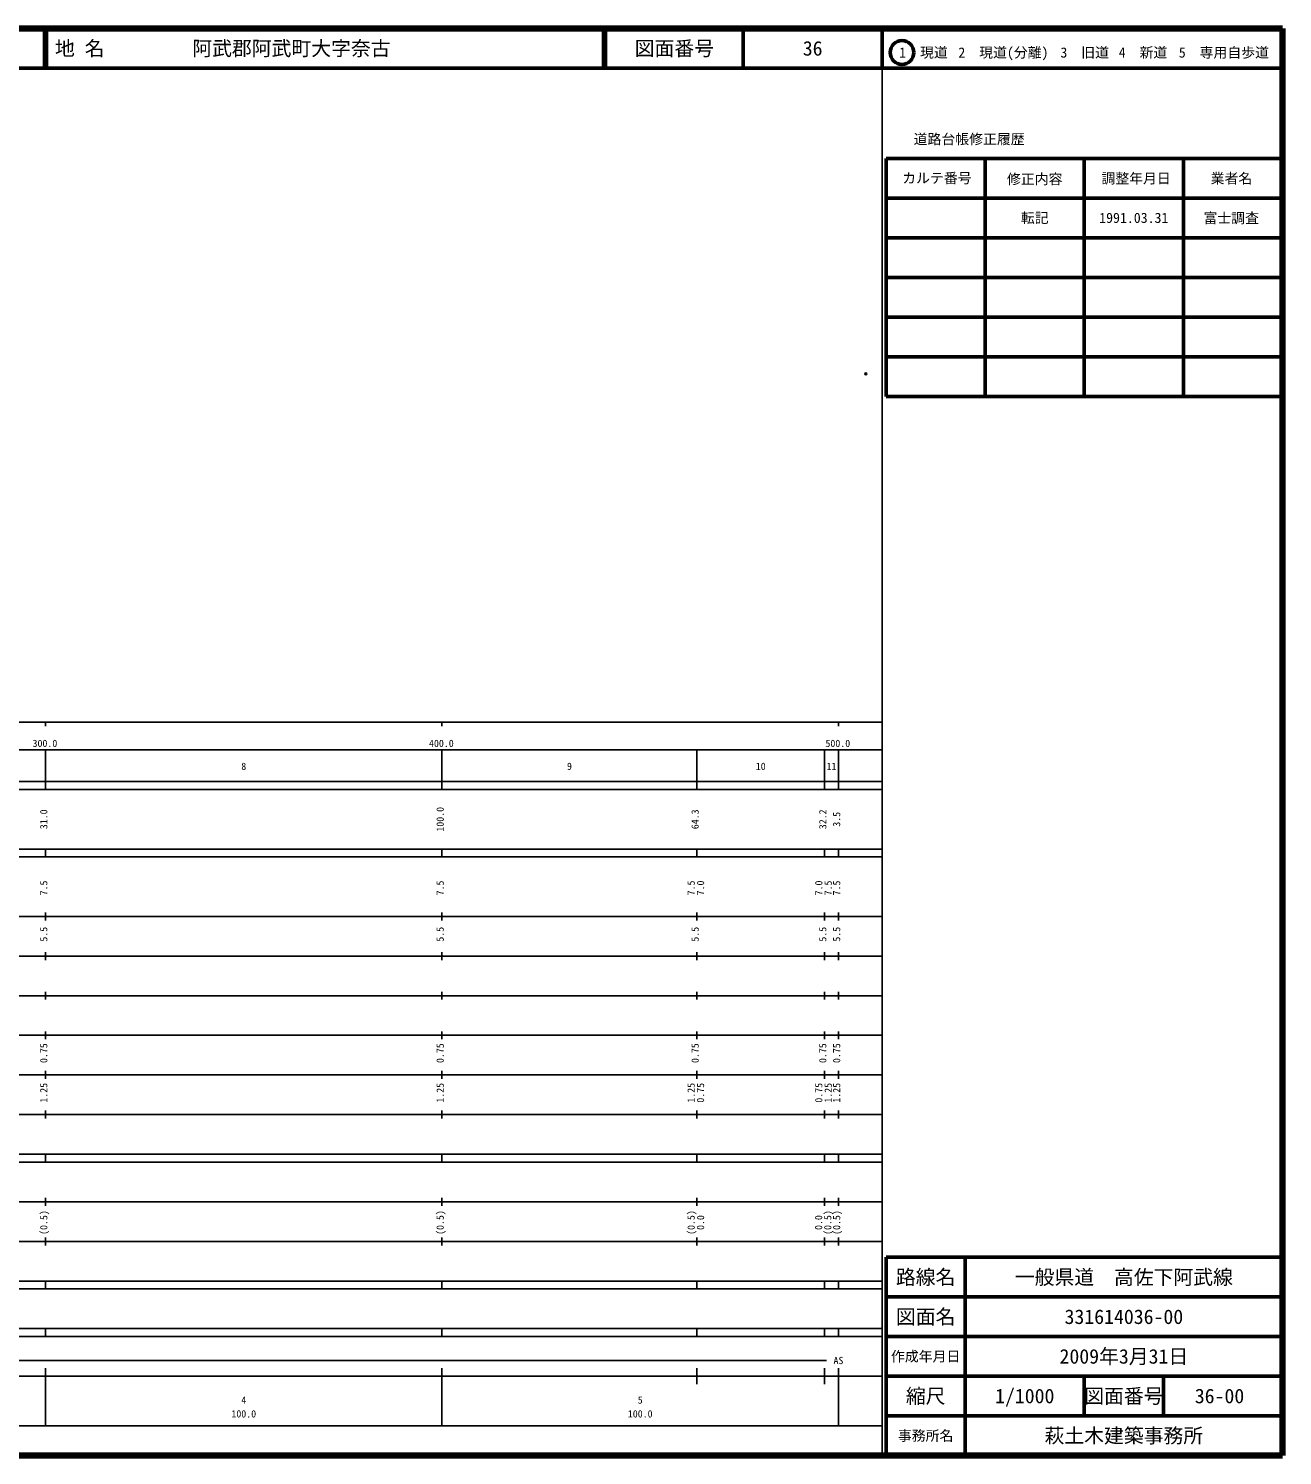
# Model space of a CAD drawing. Units: millimetres on the paper. Extents: x 40 to 680, y 20 to 380.
# Drawn here: x 363.7 to 680, y 20 to 380 of the extents above; entities that cross this region are included whole.
import ezdxf
from ezdxf.enums import TextEntityAlignment as Align

# ---------------------------------------------------------------- set-up
doc = ezdxf.new("R2010")
doc.units = ezdxf.units.MM
doc.header["$PDMODE"] = 32
doc.header["$PDSIZE"] = 0.5
doc.layers.add('M-OTRS', color=6, linetype='Continuous')
doc.layers.add('M-TTL-TXT', color=7, linetype='Continuous')
for name, color, linetype, lineweight in [('M-TTL', 2, 'Continuous', 140), ('M-TTL-BAND', 7, 'Continuous', 25), ('M-TTL-FRAM', 2, 'Continuous', 50), ('M-TTL-LINE', 7, 'Continuous', 50)]:
    doc.layers.add(name, color=color, linetype=linetype, lineweight=lineweight)
doc.styles.add('ＭＳ ゴシック', font='')
doc.styles.get('ＭＳ ゴシック').set_extended_font_data('MS Gothic')

msp = doc.modelspace()

# ---------------------------------------------------------------- linework, layer by layer
at = {"layer": 'M-OTRS'}
msp.add_point((574.889, 292.908), dxfattribs=at)
at = {"layer": 'M-TTL'}
for p, q in [((680, 380), (40, 380)), ((680, 20), (680, 380)), ((40, 20), (680, 20))]:
    msp.add_line(p, q, dxfattribs=at)
at = {"layer": 'M-TTL-BAND'}
for p, q in [((579, 20), (579, 370)), ((40, 205), (579, 205)), ((368, 205), (368, 204)), ((468, 205), (468, 204)), ((568, 205), (568, 204)), ((68, 198), (579, 198)), ((368, 188), (368, 198)), ((468, 188), (468, 198)), ((532.3, 188), (532.3, 198)), ((564.5, 188), (564.5, 198)), ((568, 188), (568, 198)), ((40, 190), (579, 190)), ((40, 188), (579, 188)), ((40, 173), (579, 173)), ((368, 171), (368, 173)), ((468, 171), (468, 173)), ((532.3, 171), (532.3, 173)), ((564.5, 171), (564.5, 173)), ((568, 171), (568, 173)), ((40, 171), (579, 171)), ((40, 156), (579, 156)), ((368, 155), (368, 157)), ((468, 155), (468, 157)), ((532.3, 155), (532.3, 157)), ((564.5, 155), (564.5, 157)), ((568, 155), (568, 157)), ((46, 146), (579, 146)), ((368, 145), (368, 147)), ((468, 145), (468, 147)), ((532.3, 145), (532.3, 147)), ((564.5, 145), (564.5, 147)), ((568, 145), (568, 147)), ((368, 135), (368, 137)), ((468, 135), (468, 137)), ((532.3, 135), (532.3, 137)), ((564.5, 135), (564.5, 137)), ((568, 135), (568, 137)), ((52, 136), (579, 136)), ((46, 126), (579, 126)), ((368, 125), (368, 127)), ((468, 125), (468, 127)), ((532.3, 125), (532.3, 127)), ((564.5, 125), (564.5, 127)), ((568, 125), (568, 127)), ((52, 116), (579, 116)), ((368, 115), (368, 117)), ((468, 115), (468, 117)), ((532.3, 115), (532.3, 117)), ((564.5, 115), (564.5, 117)), ((568, 115), (568, 117)), ((46, 106), (579, 106)), ((368, 105), (368, 107)), ((468, 105), (468, 107)), ((532.3, 105), (532.3, 107)), ((564.5, 105), (564.5, 107)), ((568, 105), (568, 107)), ((40, 96), (579, 96)), ((40, 94), (579, 94)), ((368, 94), (368, 96)), ((468, 94), (468, 96)), ((532.3, 94), (532.3, 96)), ((564.5, 94), (564.5, 96)), ((568, 94), (568, 96)), ((49, 84), (579, 84)), ((368, 83), (368, 85)), ((468, 83), (468, 85)), ((532.3, 83), (532.3, 85)), ((564.5, 83), (564.5, 85)), ((568, 83), (568, 85)), ((40, 74), (579, 74)), ((368, 73), (368, 75)), ((468, 73), (468, 75)), ((532.3, 73), (532.3, 75)), ((564.5, 73), (564.5, 75)), ((568, 73), (568, 75)), ((40, 64), (579, 64)), ((40, 62), (579, 62)), ((368, 62), (368, 64)), ((468, 62), (468, 64)), ((532.3, 62), (532.3, 64)), ((564.5, 62), (564.5, 64)), ((568, 62), (568, 64)), ((40, 52), (579, 52)), ((368, 50), (368, 52)), ((468, 50), (468, 52)), ((532.3, 50), (532.3, 52)), ((564.5, 50), (564.5, 52)), ((568, 50), (568, 52)), ((40, 50), (579, 50)), ((71, 44), (565, 44)), ((40, 40), (579, 40)), ((368, 27.5), (368, 42)), ((468, 27.5), (468, 42)), ((532.3, 38), (532.3, 42)), ((564.5, 38), (564.5, 42)), ((568, 27.5), (568, 42)), ((68, 27.5), (579, 27.5))]:
    msp.add_line(p, q, dxfattribs=at)
at = {"layer": 'M-TTL-FRAM'}
for p, q in [((580, 347.197), (580, 287.197)), ((580, 347.197), (680, 347.197)), ((580, 287.197), (680, 287.197)), ((680, 70), (580, 70)), ((580, 70), (580, 20))]:
    msp.add_line(p, q, dxfattribs=at)
at = {"layer": 'M-TTL-LINE'}
for p, q in [((367.75, 380), (367.75, 370)), ((368.25, 380), (368.25, 370)), ((508.747, 380), (508.747, 370)), ((509.247, 380), (509.247, 370)), ((543.997, 380), (543.997, 370)), ((579, 380), (579, 370)), ((40, 370), (680, 370)), ((605, 347.197), (605, 287.197)), ((630, 347.197), (630, 287.197)), ((655, 347.197), (655, 287.197)), ((580, 337.197), (680, 337.197)), ((580, 327.197), (680, 327.197)), ((580, 317.197), (680, 317.197)), ((580, 307.197), (680, 307.197)), ((580, 297.197), (680, 297.197)), ((600, 70), (600, 20)), ((680, 60), (580, 60)), ((680, 50), (580, 50)), ((680, 40), (580, 40)), ((630, 40), (630, 30)), ((650, 40), (650, 30)), ((680, 30), (580, 30))]:
    msp.add_line(p, q, dxfattribs=at)
msp.add_circle((584.031, 373.958), 3, dxfattribs=at)

# ---------------------------------------------------------------- texts
at = {"layer": 'M-TTL-BAND', "style": 'ＭＳ ゴシック'}
for s, p in [('300.0', (367.844, 198.195)), ('400.0', (467.844, 198.195)), ('500.0', (567.844, 198.195)), ('8', (418, 192.405)), ('9', (500.15, 192.405)), ('10', (548.4, 192.405)), ('11', (566.25, 192.405)), ('AS', (568, 42.5)), ('4', (418, 32.523)), ('5', (518, 32.523)), ('100.0', (418, 29.033)), ('100.0', (518, 29.033))]:
    msp.add_text(s, height=1.833, dxfattribs=at).set_placement(p, align=Align.BOTTOM_CENTER)
for s, p in [('31.0', (369, 180.5)), ('100.0', (469, 180.5)), ('64.3', (533.3, 180.5)), ('32.2', (565.5, 180.5)), ('3.5', (569, 180.5)), ('7.5', (369, 163.174)), ('7.5', (469, 163.174)), ('7.5', (532.3, 163.174)), ('7.0', (534.67, 163.174)), ('7.0', (564.5, 163.174)), ('7.5', (566.87, 163.174)), ('7.5', (569, 163.174)), ('5.5', (369, 151.5)), ('5.5', (469, 151.5)), ('5.5', (533.3, 151.5)), ('5.5', (565.5, 151.5)), ('5.5', (569, 151.5)), ('0.75', (369, 121.5)), ('0.75', (469, 121.5)), ('0.75', (533.3, 121.5)), ('0.75', (565.5, 121.5)), ('0.75', (569, 121.5)), ('1.25', (369, 111.5)), ('1.25', (469, 111.5)), ('1.25', (532.3, 111.5)), ('0.75', (534.67, 111.5)), ('0.75', (564.5, 111.5)), ('1.25', (566.87, 111.5)), ('1.25', (569, 111.5)), ('(0.5)', (369, 78.764)), ('(0.5)', (469, 78.764)), ('(0.5)', (532.3, 78.764)), ('0.0', (534.676, 78.764)), ('0.0', (564.45, 78.764)), ('(0.5)', (566.752, 78.764)), ('(0.5)', (569, 78.764))]:
    msp.add_text(s, height=1.833, rotation=90, dxfattribs=at).set_placement(p, align=Align.BOTTOM_CENTER)
at = {"layer": 'M-TTL-TXT', "style": 'ＭＳ ゴシック'}
for s, p in [('地 名', (370.38, 375)), ('阿武郡阿武町大字奈古', (405.024, 375))]:
    msp.add_text(s, height=3.666, dxfattribs=at).set_placement(p, align=Align.MIDDLE_LEFT)
for s, height, p in [('図面番号', 3.666, (526.622, 375)), ('36', 3.666, (561.497, 375)), ('1\u3000現道', 2.566, (589.448, 373.958)), ('2\u3000現道(分離)', 2.566, (609.619, 373.958)), ('3\u3000旧道', 2.566, (630.121, 373.958)), ('4\u3000新道', 2.566, (644.824, 373.958)), ('5\u3000専用自歩道', 2.566, (665.228, 373.958)), ('道路台帳修正履歴', 2.566, (600.968, 352.113)), ('カルテ番号', 2.566, (592.839, 342.277)), ('修正内容', 2.566, (617.509, 342.023)), ('調整年月日', 2.566, (643.089, 342.197)), ('業者名', 2.566, (667.134, 342.197)), ('転記', 2.566, (617.5, 332.245)), ('1991.03.31', 2.566, (642.5, 332.245)), ('富士調査', 2.566, (667.077, 332.189)), ('路線名', 3.666, (590, 65)), ('路線名', 3.666, (590, 65)), ('一般県道\u3000高佐下阿武線', 3.666, (640, 65)), ('図面名', 3.666, (590, 55)), ('図面名', 3.666, (590, 55)), ('331614036-00', 3.666, (640, 55)), ('2009年3月31日', 3.666, (640, 45)), ('作成年月日', 2.566, (590, 45)), ('作成年月日', 2.566, (590, 45)), ('縮尺', 3.666, (590, 35)), ('縮尺', 3.666, (590, 35)), ('1/1000', 3.666, (615, 35)), ('図面番号', 3.666, (640, 35)), ('図面番号', 3.666, (640, 35)), ('36-00', 3.666, (664.125, 35)), ('事務所名', 2.566, (590, 25)), ('事務所名', 2.566, (590, 25)), ('萩土木建築事務所', 3.666, (640, 25))]:
    msp.add_text(s, height=height, dxfattribs=at).set_placement(p, align=Align.MIDDLE_CENTER)

doc.saveas('drawing.dxf')
